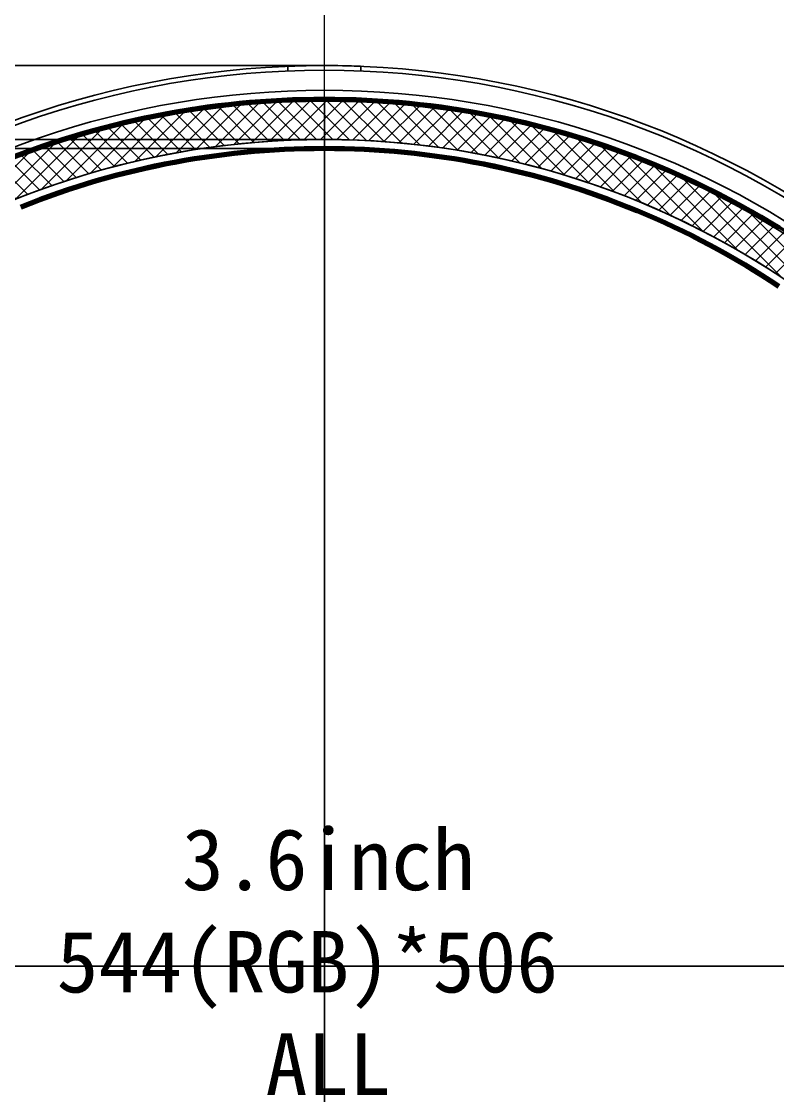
# Model space of a CAD drawing. Header units: millimetres. Extents: x 18626 to 19158, y -7082 to -6706.
# Drawn here: x 18737.5 to 18779, y -6849.3 to -6790.3 of the extents above; entities that cross this region are included whole.
import ezdxf
from ezdxf.lldxf.tags import DXFTag

# ---------------------------------------------------------------- set-up
doc = ezdxf.new("R2010")
doc.units = ezdxf.units.MM
doc.header["$LTSCALE"] = 10
doc.layers.get('Defpoints').update_dxf_attribs({"lineweight": 13})
for name, color, linetype, lineweight in [('DIM（标注）', 3, 'Continuous', 15), ('LAYOUT.drawing', 125, 'Continuous', 100), ('OUTLINE.drawing', 180, 'Continuous', 100)]:
    doc.layers.add(name, color=color, linetype=linetype, lineweight=lineweight)
doc.styles.get("Standard").update_dxf_attribs({"font": 'arial.ttf', "height": 5})
doc.styles.add('宋体', font='')
doc.styles.get('宋体').set_extended_font_data('SimSun')
tags = doc.linetypes.add('CENTER2', pattern=[1.125, 0.75, -0.125, 0.125, -0.125]).pattern_tags.tags
tags[10:11] = [DXFTag(74, 4), DXFTag(75, 0), DXFTag(340, '0'), DXFTag(46, 1.0), DXFTag(50, 0.0), DXFTag(44, 0.0), DXFTag(45, 0.0)]
tags[8:9] = [DXFTag(74, 4), DXFTag(75, 0), DXFTag(340, '0'), DXFTag(46, 1.0), DXFTag(50, 0.0), DXFTag(44, 0.0), DXFTag(45, 0.0)]
tags[6:7] = [DXFTag(74, 4), DXFTag(75, 0), DXFTag(340, '0'), DXFTag(46, 1.0), DXFTag(50, 0.0), DXFTag(44, 0.0), DXFTag(45, 0.0)]
tags[4:5] = [DXFTag(74, 4), DXFTag(75, 0), DXFTag(340, '0'), DXFTag(46, 1.0), DXFTag(50, 0.0), DXFTag(44, 0.0), DXFTag(45, 0.0)]
doc.dimstyles.new('STANDARD$0', dxfattribs={"dimtxt": 1, "dimasz": 5, "dimexe": 1, "dimexo": 0.1, "dimgap": 0.5, "dimtad": 0, "dimzin": 1, "dimdsep": 46, "dimtxsty": 'Standard', "dimcen": 0.09, "dimclrd": 256, "dimclre": 256, "dimclrt": 256, "dimadec": 0, "dimazin": 2, "dimtfac": 1, "dimtmove": 0, "dimatfit": 3, "dimfxl": 1, "dimtolj": 1, "dimarcsym": 0})

# ---------------------------------------------------------------- blocks, each defined once
blk = doc.blocks.new('*D28')
at = {"layer": 'Defpoints', "linetype": 'ByBlock', "transparency": 16777216}
for p in [(18709.257, -6842.184), (18799.017, -6842.184)]:
    blk.add_point(p, dxfattribs=at)
at = {"layer": 'DIM（标注）', "linetype": 'ByBlock', "lineweight": -2, "transparency": 16777216}
for p, q in [((18709.257, -6842.084), (18709.257, -6780.629)), ((18799.017, -6842.084), (18799.017, -6780.629)), ((18714.257, -6781.629), (18736.942, -6781.629)), ((18771.332, -6781.629), (18794.017, -6781.629))]:
    blk.add_line(p, q, dxfattribs=at)
at = {"layer": 'DIM（标注）', "linetype": 'ByBlock', "transparency": 16777216}
for points in [[(18709.257, -6781.629), (18714.257, -6782.463), (18714.257, -6780.796)], [(18799.017, -6781.629), (18794.017, -6782.463), (18794.017, -6780.796)]]:
    blk.add_solid(points, dxfattribs=at)
at = {"layer": 'DIM（标注）', "linetype": 'ByBlock', "transparency": 16777216, "insert": (18754.137, -6781.629), "char_height": 5, "attachment_point": 5}
blk.add_mtext('\\A1;89.76(A.A)', dxfattribs=at)
blk = doc.blocks.new('*D29')
at = {"layer": 'Defpoints', "linetype": 'ByBlock', "transparency": 16777216}
for p in [(18754.137, -6797.304), (18731.259, -6880.794)]:
    blk.add_point(p, dxfattribs=at)
at = {"layer": 'DIM（标注）', "linetype": 'ByBlock', "lineweight": -2, "transparency": 16777216}
for p, q in [((18754.037, -6797.304), (18688.301, -6797.304)), ((18689.301, -6821.854), (18689.301, -6802.304)), ((18689.301, -6875.794), (18689.301, -6856.245)), ((18731.159, -6880.794), (18688.301, -6880.794))]:
    blk.add_line(p, q, dxfattribs=at)
at = {"layer": 'DIM（标注）', "linetype": 'ByBlock', "transparency": 16777216}
for points in [[(18689.301, -6797.304), (18690.134, -6802.304), (18688.467, -6802.304)], [(18689.301, -6880.794), (18690.134, -6875.794), (18688.467, -6875.794)]]:
    blk.add_solid(points, dxfattribs=at)
at = {"layer": 'DIM（标注）', "linetype": 'ByBlock', "transparency": 16777216, "insert": (18689.301, -6839.049), "char_height": 5, "attachment_point": 5, "rotation": 90}
blk.add_mtext('\\A1;83.49(A.A)', dxfattribs=at)
blk = doc.blocks.new('*D31')
at = {"layer": 'Defpoints', "linetype": 'ByBlock', "transparency": 16777216}
for p in [(18704.697, -6842.184), (18803.577, -6842.184)]:
    blk.add_point(p, dxfattribs=at)
at = {"layer": 'DIM（标注）', "linetype": 'ByBlock', "lineweight": -2, "transparency": 16777216}
for p, q in [((18704.697, -6842.084), (18704.697, -6753.851)), ((18803.577, -6842.084), (18803.577, -6753.851)), ((18709.697, -6754.851), (18738.125, -6754.851)), ((18770.148, -6754.851), (18798.577, -6754.851))]:
    blk.add_line(p, q, dxfattribs=at)
at = {"layer": 'DIM（标注）', "linetype": 'ByBlock', "transparency": 16777216}
for points in [[(18704.697, -6754.851), (18709.697, -6755.684), (18709.697, -6754.018)], [(18803.577, -6754.851), (18798.577, -6755.684), (18798.577, -6754.018)]]:
    blk.add_solid(points, dxfattribs=at)
at = {"layer": 'DIM（标注）', "linetype": 'ByBlock', "transparency": 16777216, "insert": (18754.137, -6754.851), "char_height": 5, "attachment_point": 5}
blk.add_mtext('\\A1;98.88%%p0.2', dxfattribs=at)
blk = doc.blocks.new('*D32')
at = {"layer": 'Defpoints', "linetype": 'ByBlock', "transparency": 16777216}
for p in [(18754.137, -6792.744), (18732.971, -6886.864)]:
    blk.add_point(p, dxfattribs=at)
at = {"layer": 'DIM（标注）', "linetype": 'ByBlock', "lineweight": -2, "transparency": 16777216}
for p, q in [((18754.037, -6792.744), (18646.059, -6792.744)), ((18647.059, -6797.744), (18647.059, -6823.793)), ((18647.059, -6855.816), (18647.059, -6881.864)), ((18732.871, -6886.864), (18646.059, -6886.864))]:
    blk.add_line(p, q, dxfattribs=at)
at = {"layer": 'DIM（标注）', "linetype": 'ByBlock', "transparency": 16777216}
for points in [[(18647.059, -6792.744), (18646.226, -6797.744), (18647.892, -6797.744)], [(18647.059, -6886.864), (18646.226, -6881.864), (18647.892, -6881.864)]]:
    blk.add_solid(points, dxfattribs=at)
at = {"layer": 'DIM（标注）', "linetype": 'ByBlock', "transparency": 16777216, "insert": (18647.059, -6839.804), "char_height": 5, "attachment_point": 5, "rotation": 90}
blk.add_mtext('\\A1;94.12%%p0.2', dxfattribs=at)
blk = doc.blocks.new('cogag')
at = {"layer": 'DIM（标注）', "color": 1}
for p, q in [((16521.008, -6960.383), (16521.008, -7051.843)), ((16473.428, -7007.963), (16568.588, -7007.963))]:
    blk.add_line(p, q, dxfattribs=at)
at = {"layer": 'LAYOUT.drawing', "color": 125, "linetype": 'Continuous', "lineweight": 100}
for p, q in [((16517.508, -6960.512), (16516.926, -6960.559)), ((16517.508, -6960.512), (16516.926, -6960.559)), ((16518.09, -6960.473), (16517.508, -6960.512)), ((16518.09, -6960.473), (16517.508, -6960.512)), ((16518.673, -6960.441), (16518.09, -6960.473)), ((16518.673, -6960.441), (16518.09, -6960.473)), ((16519.257, -6960.416), (16518.673, -6960.441)), ((16519.257, -6960.416), (16518.673, -6960.441)), ((16519.84, -6960.398), (16519.257, -6960.416)), ((16519.84, -6960.398), (16519.257, -6960.416)), ((16520.424, -6960.387), (16519.84, -6960.398)), ((16520.424, -6960.387), (16519.84, -6960.398)), ((16521.008, -6960.383), (16520.424, -6960.387)), ((16521.008, -6960.383), (16520.424, -6960.387)), ((16521.592, -6960.387), (16521.008, -6960.383)), ((16521.592, -6960.387), (16521.008, -6960.383)), ((16522.176, -6960.398), (16521.592, -6960.387)), ((16522.176, -6960.398), (16521.592, -6960.387)), ((16522.759, -6960.416), (16522.176, -6960.398)), ((16522.759, -6960.416), (16522.176, -6960.398)), ((16523.343, -6960.441), (16522.759, -6960.416)), ((16523.343, -6960.441), (16522.759, -6960.416)), ((16523.926, -6960.473), (16523.343, -6960.441)), ((16523.926, -6960.473), (16523.343, -6960.441)), ((16524.508, -6960.512), (16523.926, -6960.473)), ((16524.508, -6960.512), (16523.926, -6960.473)), ((16525.09, -6960.559), (16524.508, -6960.512)), ((16525.09, -6960.559), (16524.508, -6960.512)), ((16512.874, -6961.084), (16512.299, -6961.187)), ((16512.874, -6961.084), (16512.299, -6961.187)), ((16513.45, -6960.988), (16512.874, -6961.084)), ((16513.45, -6960.988), (16512.874, -6961.084)), ((16514.027, -6960.898), (16513.45, -6960.988)), ((16514.027, -6960.898), (16513.45, -6960.988)), ((16514.605, -6960.816), (16514.027, -6960.898)), ((16514.605, -6960.816), (16514.027, -6960.898)), ((16515.184, -6960.741), (16514.605, -6960.816)), ((16515.184, -6960.741), (16514.605, -6960.816)), ((16515.764, -6960.673), (16515.184, -6960.741)), ((16515.764, -6960.673), (16515.184, -6960.741)), ((16516.344, -6960.613), (16515.764, -6960.673)), ((16516.344, -6960.613), (16515.764, -6960.673)), ((16516.926, -6960.559), (16516.344, -6960.613)), ((16516.926, -6960.559), (16516.344, -6960.613)), ((16525.672, -6960.613), (16525.09, -6960.559)), ((16525.672, -6960.613), (16525.09, -6960.559)), ((16526.252, -6960.673), (16525.672, -6960.613)), ((16526.252, -6960.673), (16525.672, -6960.613)), ((16526.832, -6960.741), (16526.252, -6960.673)), ((16526.832, -6960.741), (16526.252, -6960.673)), ((16527.411, -6960.816), (16526.832, -6960.741)), ((16527.411, -6960.816), (16526.832, -6960.741)), ((16527.989, -6960.898), (16527.411, -6960.816)), ((16527.989, -6960.898), (16527.411, -6960.816)), ((16528.566, -6960.988), (16527.989, -6960.898)), ((16528.566, -6960.988), (16527.989, -6960.898)), ((16529.142, -6961.084), (16528.566, -6960.988)), ((16529.142, -6961.084), (16528.566, -6960.988)), ((16529.717, -6961.187), (16529.142, -6961.084)), ((16529.717, -6961.187), (16529.142, -6961.084)), ((16510.014, -6961.671), (16509.447, -6961.809)), ((16510.014, -6961.671), (16509.447, -6961.809)), ((16510.583, -6961.54), (16510.014, -6961.671)), ((16510.583, -6961.54), (16510.014, -6961.671)), ((16511.154, -6961.415), (16510.583, -6961.54)), ((16511.154, -6961.415), (16510.583, -6961.54)), ((16511.726, -6961.298), (16511.154, -6961.415)), ((16511.726, -6961.298), (16511.154, -6961.415)), ((16512.299, -6961.187), (16511.726, -6961.298)), ((16512.299, -6961.187), (16511.726, -6961.298)), ((16530.29, -6961.298), (16529.717, -6961.187)), ((16530.29, -6961.298), (16529.717, -6961.187)), ((16530.862, -6961.415), (16530.29, -6961.298)), ((16530.862, -6961.415), (16530.29, -6961.298)), ((16531.433, -6961.54), (16530.862, -6961.415)), ((16531.433, -6961.54), (16530.862, -6961.415)), ((16532.002, -6961.671), (16531.433, -6961.54)), ((16532.002, -6961.671), (16531.433, -6961.54)), ((16532.569, -6961.809), (16532.002, -6961.671)), ((16532.569, -6961.809), (16532.002, -6961.671)), ((16507.756, -6962.266), (16507.196, -6962.432)), ((16507.756, -6962.266), (16507.196, -6962.432)), ((16508.318, -6962.107), (16507.756, -6962.266)), ((16508.318, -6962.107), (16507.756, -6962.266)), ((16508.882, -6961.955), (16508.318, -6962.107)), ((16508.882, -6961.955), (16508.318, -6962.107)), ((16509.447, -6961.809), (16508.882, -6961.955)), ((16509.447, -6961.809), (16508.882, -6961.955)), ((16533.135, -6961.955), (16532.569, -6961.809)), ((16533.135, -6961.955), (16532.569, -6961.809)), ((16533.698, -6962.107), (16533.135, -6961.955)), ((16533.698, -6962.107), (16533.135, -6961.955)), ((16534.26, -6962.266), (16533.698, -6962.107)), ((16534.26, -6962.266), (16533.698, -6962.107)), ((16534.82, -6962.432), (16534.26, -6962.266)), ((16534.82, -6962.432), (16534.26, -6962.266)), ((16506.083, -6962.785), (16505.53, -6962.971)), ((16506.083, -6962.785), (16505.53, -6962.971)), ((16506.639, -6962.605), (16506.083, -6962.785)), ((16506.639, -6962.605), (16506.083, -6962.785)), ((16507.196, -6962.432), (16506.639, -6962.605)), ((16507.196, -6962.432), (16506.639, -6962.605)), ((16535.377, -6962.605), (16534.82, -6962.432)), ((16535.377, -6962.605), (16534.82, -6962.432)), ((16535.933, -6962.785), (16535.377, -6962.605)), ((16535.933, -6962.785), (16535.377, -6962.605)), ((16536.486, -6962.971), (16535.933, -6962.785)), ((16536.486, -6962.971), (16535.933, -6962.785)), ((16504.43, -6963.365), (16503.884, -6963.572)), ((16504.43, -6963.365), (16503.884, -6963.572)), ((16504.979, -6963.165), (16504.43, -6963.365)), ((16504.979, -6963.165), (16504.43, -6963.365)), ((16505.53, -6962.971), (16504.979, -6963.165)), ((16505.53, -6962.971), (16504.979, -6963.165)), ((16537.037, -6963.165), (16536.486, -6962.971)), ((16537.037, -6963.165), (16536.486, -6962.971)), ((16537.586, -6963.365), (16537.037, -6963.165)), ((16537.586, -6963.365), (16537.037, -6963.165)), ((16538.132, -6963.572), (16537.586, -6963.365)), ((16538.132, -6963.572), (16537.586, -6963.365)), ((16538.675, -6963.785), (16538.132, -6963.572)), ((16538.675, -6963.785), (16538.132, -6963.572)), ((16539.216, -6964.005), (16538.675, -6963.785)), ((16539.216, -6964.005), (16538.675, -6963.785)), ((16539.754, -6964.232), (16539.216, -6964.005)), ((16539.754, -6964.232), (16539.216, -6964.005)), ((16540.289, -6964.465), (16539.754, -6964.232)), ((16540.289, -6964.465), (16539.754, -6964.232)), ((16540.822, -6964.705), (16540.289, -6964.465)), ((16540.822, -6964.705), (16540.289, -6964.465)), ((16541.351, -6964.952), (16540.822, -6964.705)), ((16541.351, -6964.952), (16540.822, -6964.705)), ((16541.877, -6965.204), (16541.351, -6964.952)), ((16541.877, -6965.204), (16541.351, -6964.952)), ((16542.401, -6965.464), (16541.877, -6965.204)), ((16542.401, -6965.464), (16541.877, -6965.204)), ((16542.92, -6965.73), (16542.401, -6965.464)), ((16542.92, -6965.73), (16542.401, -6965.464)), ((16543.437, -6966.002), (16542.92, -6965.73)), ((16543.437, -6966.002), (16542.92, -6965.73)), ((16543.95, -6966.28), (16543.437, -6966.002)), ((16543.95, -6966.28), (16543.437, -6966.002)), ((16544.46, -6966.565), (16543.95, -6966.28)), ((16544.46, -6966.565), (16543.95, -6966.28)), ((16544.966, -6966.856), (16544.46, -6966.565)), ((16544.966, -6966.856), (16544.46, -6966.565)), ((16545.469, -6967.153), (16544.966, -6966.856)), ((16545.469, -6967.153), (16544.966, -6966.856)), ((16545.968, -6967.456), (16545.469, -6967.153)), ((16545.968, -6967.456), (16545.469, -6967.153))]:
    blk.add_line(p, q, dxfattribs=at)
at = {"layer": 'OUTLINE.drawing', "color": 180, "linetype": 'Continuous', "lineweight": 100}
for p, q in [((16515.514, -6963.421), (16514.968, -6963.492)), ((16516.061, -6963.357), (16515.514, -6963.421)), ((16516.609, -6963.3), (16516.061, -6963.357)), ((16517.157, -6963.249), (16516.609, -6963.3)), ((16517.706, -6963.205), (16517.157, -6963.249)), ((16518.256, -6963.168), (16517.706, -6963.205)), ((16518.806, -6963.137), (16518.256, -6963.168)), ((16519.356, -6963.114), (16518.806, -6963.137)), ((16519.907, -6963.097), (16519.356, -6963.114)), ((16520.457, -6963.087), (16519.907, -6963.097)), ((16521.008, -6963.083), (16520.457, -6963.087)), ((16521.559, -6963.087), (16521.008, -6963.083)), ((16522.109, -6963.097), (16521.559, -6963.087)), ((16522.66, -6963.114), (16522.109, -6963.097)), ((16523.21, -6963.137), (16522.66, -6963.114)), ((16523.76, -6963.168), (16523.21, -6963.137)), ((16524.31, -6963.205), (16523.76, -6963.168)), ((16524.859, -6963.249), (16524.31, -6963.205)), ((16525.407, -6963.3), (16524.859, -6963.249)), ((16525.955, -6963.357), (16525.407, -6963.3)), ((16526.502, -6963.421), (16525.955, -6963.357)), ((16527.048, -6963.492), (16526.502, -6963.421)), ((16511.713, -6964.057), (16511.175, -6964.174)), ((16512.252, -6963.946), (16511.713, -6964.057)), ((16512.793, -6963.842), (16512.252, -6963.946)), ((16513.335, -6963.744), (16512.793, -6963.842)), ((16513.878, -6963.653), (16513.335, -6963.744)), ((16514.423, -6963.569), (16513.878, -6963.653)), ((16514.968, -6963.492), (16514.423, -6963.569)), ((16527.593, -6963.569), (16527.048, -6963.492)), ((16528.138, -6963.653), (16527.593, -6963.569)), ((16528.681, -6963.744), (16528.138, -6963.653)), ((16529.223, -6963.842), (16528.681, -6963.744)), ((16529.764, -6963.946), (16529.223, -6963.842)), ((16530.303, -6964.057), (16529.764, -6963.946)), ((16530.841, -6964.174), (16530.303, -6964.057)), ((16509.57, -6964.566), (16509.038, -6964.709)), ((16510.103, -6964.428), (16509.57, -6964.566)), ((16510.638, -6964.298), (16510.103, -6964.428)), ((16511.175, -6964.174), (16510.638, -6964.298)), ((16531.378, -6964.298), (16530.841, -6964.174)), ((16531.913, -6964.428), (16531.378, -6964.298)), ((16532.446, -6964.566), (16531.913, -6964.428)), ((16532.978, -6964.709), (16532.446, -6964.566)), ((16507.454, -6965.179), (16506.93, -6965.349)), ((16507.98, -6965.016), (16507.454, -6965.179)), ((16508.508, -6964.859), (16507.98, -6965.016)), ((16509.038, -6964.709), (16508.508, -6964.859)), ((16533.508, -6964.859), (16532.978, -6964.709)), ((16534.036, -6965.016), (16533.508, -6964.859)), ((16534.562, -6965.179), (16534.036, -6965.016)), ((16535.086, -6965.349), (16534.562, -6965.179)), ((16505.888, -6965.707), (16505.371, -6965.896)), ((16506.408, -6965.525), (16505.888, -6965.707)), ((16506.93, -6965.349), (16506.408, -6965.525)), ((16535.608, -6965.525), (16535.086, -6965.349)), ((16536.128, -6965.707), (16535.608, -6965.525)), ((16536.645, -6965.896), (16536.128, -6965.707)), ((16504.856, -6966.091), (16504.343, -6966.292)), ((16505.371, -6965.896), (16504.856, -6966.091)), ((16537.16, -6966.091), (16536.645, -6965.896)), ((16537.673, -6966.292), (16537.16, -6966.091)), ((16538.183, -6966.5), (16537.673, -6966.292)), ((16538.69, -6966.714), (16538.183, -6966.5)), ((16539.195, -6966.934), (16538.69, -6966.714)), ((16539.697, -6967.16), (16539.195, -6966.934)), ((16540.197, -6967.392), (16539.697, -6967.16)), ((16540.693, -6967.631), (16540.197, -6967.392)), ((16541.187, -6967.876), (16540.693, -6967.631)), ((16541.677, -6968.126), (16541.187, -6967.876)), ((16542.164, -6968.383), (16541.677, -6968.126)), ((16542.648, -6968.645), (16542.164, -6968.383)), ((16543.129, -6968.914), (16542.648, -6968.645)), ((16543.607, -6969.188), (16543.129, -6968.914)), ((16544.081, -6969.469), (16543.607, -6969.188)), ((16544.552, -6969.755), (16544.081, -6969.469)), ((16545.019, -6970.046), (16544.552, -6969.755)), ((16545.482, -6970.344), (16545.019, -6970.046)), ((16545.942, -6970.647), (16545.482, -6970.344))]:
    blk.add_line(p, q, dxfattribs=at)
blk = doc.blocks.new('*D39')
at = {"layer": 'Defpoints', "linetype": 'ByBlock', "transparency": 16777216}
for p in [(18708.757, -6842.184), (18799.517, -6842.184)]:
    blk.add_point(p, dxfattribs=at)
at = {"layer": 'DIM（标注）', "linetype": 'ByBlock', "lineweight": -2, "transparency": 16777216}
for p, q in [((18708.757, -6842.084), (18708.757, -6769.194)), ((18799.517, -6842.084), (18799.517, -6769.194)), ((18713.757, -6770.194), (18730.17, -6770.194)), ((18778.104, -6770.194), (18794.517, -6770.194))]:
    blk.add_line(p, q, dxfattribs=at)
at = {"layer": 'DIM（标注）', "linetype": 'ByBlock', "transparency": 16777216}
for points in [[(18708.757, -6770.194), (18713.757, -6771.027), (18713.757, -6769.361)], [(18799.517, -6770.194), (18794.517, -6771.027), (18794.517, -6769.361)]]:
    blk.add_solid(points, dxfattribs=at)
at = {"layer": 'DIM（标注）', "linetype": 'ByBlock', "transparency": 16777216, "insert": (18754.137, -6770.194), "char_height": 5, "attachment_point": 5}
blk.add_mtext('\\A1;90.76%%p0.2(V.A)', dxfattribs=at)
blk = doc.blocks.new('*D40')
at = {"layer": 'Defpoints', "linetype": 'ByBlock', "transparency": 16777216}
for p in [(18754.137, -6796.804), (18731.12, -6881.294)]:
    blk.add_point(p, dxfattribs=at)
at = {"layer": 'DIM（标注）', "linetype": 'ByBlock', "lineweight": -2, "transparency": 16777216}
for p, q in [((18754.037, -6796.804), (18673.244, -6796.804)), ((18674.244, -6815.083), (18674.244, -6801.804)), ((18674.244, -6876.294), (18674.244, -6863.016)), ((18731.02, -6881.294), (18673.244, -6881.294))]:
    blk.add_line(p, q, dxfattribs=at)
at = {"layer": 'DIM（标注）', "linetype": 'ByBlock', "transparency": 16777216}
for points in [[(18674.244, -6796.804), (18675.077, -6801.804), (18673.411, -6801.804)], [(18674.244, -6881.294), (18675.077, -6876.294), (18673.411, -6876.294)]]:
    blk.add_solid(points, dxfattribs=at)
at = {"layer": 'DIM（标注）', "linetype": 'ByBlock', "transparency": 16777216, "insert": (18674.244, -6839.049), "char_height": 5, "attachment_point": 5, "rotation": 90}
blk.add_mtext('\\A1;84.49%%p0.2(V.A)', dxfattribs=at)
blk = doc.blocks.new('*D41')
at = {"layer": 'Defpoints', "linetype": 'ByBlock', "transparency": 16777216}
for p in [(18754.137, -6792.748), (18754.137, -6796.804)]:
    blk.add_point(p, dxfattribs=at)
at = {"layer": 'DIM（标注）', "linetype": 'ByBlock', "lineweight": -2, "transparency": 16777216}
for p, q in [((18674.244, -6782.748), (18674.244, -6787.748)), ((18754.037, -6792.748), (18673.244, -6792.748)), ((18674.244, -6796.804), (18674.244, -6792.748)), ((18754.037, -6796.804), (18673.244, -6796.804)), ((18754.137, -6796.804), (18754.137, -6796.804)), ((18674.244, -6801.804), (18674.244, -6806.804))]:
    blk.add_line(p, q, dxfattribs=at)
at = {"layer": 'DIM（标注）', "linetype": 'ByBlock', "transparency": 16777216}
for points in [[(18674.244, -6792.748), (18675.077, -6787.748), (18673.411, -6787.748)], [(18674.244, -6796.804), (18675.077, -6801.804), (18673.411, -6801.804)]]:
    blk.add_solid(points, dxfattribs=at)
at = {"layer": 'DIM（标注）', "linetype": 'ByBlock', "transparency": 16777216, "insert": (18674.244, -6775.451), "char_height": 5, "attachment_point": 5, "rotation": 90}
blk.add_mtext('\\A1;4.06', dxfattribs=at)
blk = doc.blocks.new('*D42')
at = {"layer": 'Defpoints', "linetype": 'ByBlock', "transparency": 16777216}
for p in [(18754.137, -6792.748), (18754.137, -6797.304)]:
    blk.add_point(p, dxfattribs=at)
at = {"layer": 'DIM（标注）', "linetype": 'ByBlock', "lineweight": -2, "transparency": 16777216}
for p, q in [((18689.301, -6782.748), (18689.301, -6787.748)), ((18754.037, -6792.748), (18688.301, -6792.748)), ((18689.301, -6797.304), (18689.301, -6792.748)), ((18754.037, -6797.304), (18688.301, -6797.304)), ((18754.137, -6797.304), (18754.137, -6797.304)), ((18689.301, -6802.304), (18689.301, -6807.304))]:
    blk.add_line(p, q, dxfattribs=at)
at = {"layer": 'DIM（标注）', "linetype": 'ByBlock', "transparency": 16777216}
for points in [[(18689.301, -6792.748), (18690.134, -6787.748), (18688.467, -6787.748)], [(18689.301, -6797.304), (18690.134, -6802.304), (18688.467, -6802.304)]]:
    blk.add_solid(points, dxfattribs=at)
at = {"layer": 'DIM（标注）', "linetype": 'ByBlock', "transparency": 16777216, "insert": (18689.301, -6775.451), "char_height": 5, "attachment_point": 5, "rotation": 90}
blk.add_mtext('\\A1;4.56', dxfattribs=at)
blk = doc.blocks.new('SAGAGH')
at = {"layer": 'LAYOUT.drawing', "color": 125, "linetype": 'Continuous', "lineweight": 100}
for p, q in [((16195.818, -6856.169), (16195.238, -6856.237)), ((16195.818, -6856.169), (16195.238, -6856.237)), ((16196.399, -6856.108), (16195.818, -6856.169)), ((16196.399, -6856.108), (16195.818, -6856.169)), ((16196.98, -6856.055), (16196.399, -6856.108)), ((16196.98, -6856.055), (16196.399, -6856.108)), ((16197.562, -6856.008), (16196.98, -6856.055)), ((16197.562, -6856.008), (16196.98, -6856.055)), ((16198.145, -6855.969), (16197.562, -6856.008)), ((16198.145, -6855.969), (16197.562, -6856.008)), ((16198.728, -6855.937), (16198.145, -6855.969)), ((16198.728, -6855.937), (16198.145, -6855.969)), ((16199.311, -6855.911), (16198.728, -6855.937)), ((16199.311, -6855.911), (16198.728, -6855.937)), ((16199.895, -6855.894), (16199.311, -6855.911)), ((16199.895, -6855.894), (16199.311, -6855.911)), ((16200.479, -6855.883), (16199.895, -6855.894)), ((16200.479, -6855.883), (16199.895, -6855.894)), ((16201.063, -6855.879), (16200.479, -6855.883)), ((16201.063, -6855.879), (16200.479, -6855.883)), ((16201.647, -6855.883), (16201.063, -6855.879)), ((16201.647, -6855.883), (16201.063, -6855.879)), ((16202.23, -6855.894), (16201.647, -6855.883)), ((16202.23, -6855.894), (16201.647, -6855.883)), ((16202.814, -6855.911), (16202.23, -6855.894)), ((16202.814, -6855.911), (16202.23, -6855.894)), ((16203.397, -6855.937), (16202.814, -6855.911)), ((16203.397, -6855.937), (16202.814, -6855.911)), ((16203.98, -6855.969), (16203.397, -6855.937)), ((16203.98, -6855.969), (16203.397, -6855.937)), ((16204.563, -6856.008), (16203.98, -6855.969)), ((16204.563, -6856.008), (16203.98, -6855.969)), ((16205.145, -6856.055), (16204.563, -6856.008)), ((16205.145, -6856.055), (16204.563, -6856.008)), ((16205.726, -6856.108), (16205.145, -6856.055)), ((16205.726, -6856.108), (16205.145, -6856.055)), ((16206.307, -6856.169), (16205.726, -6856.108)), ((16206.307, -6856.169), (16205.726, -6856.108)), ((16206.887, -6856.237), (16206.307, -6856.169)), ((16206.887, -6856.237), (16206.307, -6856.169)), ((16192.354, -6856.683), (16191.78, -6856.793)), ((16192.354, -6856.683), (16191.78, -6856.793)), ((16192.928, -6856.58), (16192.354, -6856.683)), ((16192.928, -6856.58), (16192.354, -6856.683)), ((16193.504, -6856.483), (16192.928, -6856.58)), ((16193.504, -6856.483), (16192.928, -6856.58)), ((16194.081, -6856.394), (16193.504, -6856.483)), ((16194.081, -6856.394), (16193.504, -6856.483)), ((16194.659, -6856.312), (16194.081, -6856.394)), ((16194.659, -6856.312), (16194.081, -6856.394)), ((16195.238, -6856.237), (16194.659, -6856.312)), ((16195.238, -6856.237), (16194.659, -6856.312)), ((16207.466, -6856.312), (16206.887, -6856.237)), ((16207.466, -6856.312), (16206.887, -6856.237)), ((16208.044, -6856.394), (16207.466, -6856.312)), ((16208.044, -6856.394), (16207.466, -6856.312)), ((16208.621, -6856.483), (16208.044, -6856.394)), ((16208.621, -6856.483), (16208.044, -6856.394)), ((16209.197, -6856.58), (16208.621, -6856.483)), ((16209.197, -6856.58), (16208.621, -6856.483)), ((16209.772, -6856.683), (16209.197, -6856.58)), ((16209.772, -6856.683), (16209.197, -6856.58)), ((16210.345, -6856.793), (16209.772, -6856.683)), ((16210.345, -6856.793), (16209.772, -6856.683)), ((16189.502, -6857.305), (16188.936, -6857.45)), ((16189.502, -6857.305), (16188.936, -6857.45)), ((16190.069, -6857.167), (16189.502, -6857.305)), ((16190.069, -6857.167), (16189.502, -6857.305)), ((16190.638, -6857.035), (16190.069, -6857.167)), ((16190.638, -6857.035), (16190.069, -6857.167)), ((16191.208, -6856.911), (16190.638, -6857.035)), ((16191.208, -6856.911), (16190.638, -6857.035)), ((16191.78, -6856.793), (16191.208, -6856.911)), ((16191.78, -6856.793), (16191.208, -6856.911)), ((16210.917, -6856.911), (16210.345, -6856.793)), ((16210.917, -6856.911), (16210.345, -6856.793)), ((16211.487, -6857.035), (16210.917, -6856.911)), ((16211.487, -6857.035), (16210.917, -6856.911)), ((16212.056, -6857.167), (16211.487, -6857.035)), ((16212.056, -6857.167), (16211.487, -6857.035)), ((16212.624, -6857.305), (16212.056, -6857.167)), ((16212.624, -6857.305), (16212.056, -6857.167)), ((16213.189, -6857.45), (16212.624, -6857.305)), ((16213.189, -6857.45), (16212.624, -6857.305)), ((16187.251, -6857.928), (16186.693, -6858.101)), ((16187.251, -6857.928), (16186.693, -6858.101)), ((16187.811, -6857.762), (16187.251, -6857.928)), ((16187.811, -6857.762), (16187.251, -6857.928)), ((16188.372, -6857.603), (16187.811, -6857.762)), ((16188.372, -6857.603), (16187.811, -6857.762)), ((16188.936, -6857.45), (16188.372, -6857.603)), ((16188.936, -6857.45), (16188.372, -6857.603)), ((16213.753, -6857.603), (16213.189, -6857.45)), ((16213.753, -6857.603), (16213.189, -6857.45)), ((16214.315, -6857.762), (16213.753, -6857.603)), ((16214.315, -6857.762), (16213.753, -6857.603)), ((16214.874, -6857.928), (16214.315, -6857.762)), ((16214.874, -6857.928), (16214.315, -6857.762)), ((16215.432, -6858.101), (16214.874, -6857.928)), ((16215.432, -6858.101), (16214.874, -6857.928)), ((16185.584, -6858.467), (16185.033, -6858.661)), ((16185.584, -6858.467), (16185.033, -6858.661)), ((16186.138, -6858.281), (16185.584, -6858.467)), ((16186.138, -6858.281), (16185.584, -6858.467)), ((16186.693, -6858.101), (16186.138, -6858.281)), ((16186.693, -6858.101), (16186.138, -6858.281)), ((16215.988, -6858.281), (16215.432, -6858.101)), ((16215.988, -6858.281), (16215.432, -6858.101)), ((16216.541, -6858.467), (16215.988, -6858.281)), ((16216.541, -6858.467), (16215.988, -6858.281)), ((16217.092, -6858.661), (16216.541, -6858.467)), ((16217.092, -6858.661), (16216.541, -6858.467)), ((16184.485, -6858.861), (16183.939, -6859.067)), ((16184.485, -6858.861), (16183.939, -6859.067)), ((16185.033, -6858.661), (16184.485, -6858.861)), ((16185.033, -6858.661), (16184.485, -6858.861)), ((16217.64, -6858.861), (16217.092, -6858.661)), ((16217.64, -6858.861), (16217.092, -6858.661)), ((16218.186, -6859.067), (16217.64, -6858.861)), ((16218.186, -6859.067), (16217.64, -6858.861)), ((16218.73, -6859.281), (16218.186, -6859.067)), ((16218.73, -6859.281), (16218.186, -6859.067)), ((16219.271, -6859.501), (16218.73, -6859.281)), ((16219.271, -6859.501), (16218.73, -6859.281)), ((16219.809, -6859.728), (16219.271, -6859.501)), ((16219.809, -6859.728), (16219.271, -6859.501)), ((16220.344, -6859.961), (16219.809, -6859.728)), ((16220.344, -6859.961), (16219.809, -6859.728)), ((16220.876, -6860.201), (16220.344, -6859.961)), ((16220.876, -6860.201), (16220.344, -6859.961)), ((16221.406, -6860.447), (16220.876, -6860.201)), ((16221.406, -6860.447), (16220.876, -6860.201)), ((16221.932, -6860.7), (16221.406, -6860.447)), ((16221.932, -6860.7), (16221.406, -6860.447)), ((16222.455, -6860.96), (16221.932, -6860.7)), ((16222.455, -6860.96), (16221.932, -6860.7)), ((16222.975, -6861.225), (16222.455, -6860.96)), ((16222.975, -6861.225), (16222.455, -6860.96)), ((16223.492, -6861.497), (16222.975, -6861.225)), ((16223.492, -6861.497), (16222.975, -6861.225)), ((16224.005, -6861.776), (16223.492, -6861.497)), ((16224.005, -6861.776), (16223.492, -6861.497)), ((16224.515, -6862.06), (16224.005, -6861.776)), ((16224.515, -6862.06), (16224.005, -6861.776)), ((16225.021, -6862.351), (16224.515, -6862.06)), ((16225.021, -6862.351), (16224.515, -6862.06)), ((16225.524, -6862.649), (16225.021, -6862.351)), ((16225.524, -6862.649), (16225.021, -6862.351)), ((16226.023, -6862.952), (16225.524, -6862.649)), ((16226.023, -6862.952), (16225.524, -6862.649))]:
    blk.add_line(p, q, dxfattribs=at)
at = {"layer": 'OUTLINE.drawing', "color": 180, "linetype": 'Continuous', "lineweight": 100}
for p, q in [((16194.477, -6859.065), (16193.933, -6859.149)), ((16195.023, -6858.988), (16194.477, -6859.065)), ((16195.569, -6858.917), (16195.023, -6858.988)), ((16196.116, -6858.853), (16195.569, -6858.917)), ((16196.664, -6858.795), (16196.116, -6858.853)), ((16197.212, -6858.745), (16196.664, -6858.795)), ((16197.761, -6858.701), (16197.212, -6858.745)), ((16198.311, -6858.664), (16197.761, -6858.701)), ((16198.86, -6858.633), (16198.311, -6858.664)), ((16199.411, -6858.61), (16198.86, -6858.633)), ((16199.961, -6858.593), (16199.411, -6858.61)), ((16200.512, -6858.583), (16199.961, -6858.593)), ((16201.063, -6858.579), (16200.512, -6858.583)), ((16201.613, -6858.583), (16201.063, -6858.579)), ((16202.164, -6858.593), (16201.613, -6858.583)), ((16202.715, -6858.61), (16202.164, -6858.593)), ((16203.265, -6858.633), (16202.715, -6858.61)), ((16203.815, -6858.664), (16203.265, -6858.633)), ((16204.364, -6858.701), (16203.815, -6858.664)), ((16204.913, -6858.745), (16204.364, -6858.701)), ((16205.462, -6858.795), (16204.913, -6858.745)), ((16206.009, -6858.853), (16205.462, -6858.795)), ((16206.556, -6858.917), (16206.009, -6858.853)), ((16207.103, -6858.988), (16206.556, -6858.917)), ((16207.648, -6859.065), (16207.103, -6858.988)), ((16208.192, -6859.149), (16207.648, -6859.065)), ((16191.229, -6859.67), (16190.693, -6859.794)), ((16191.767, -6859.552), (16191.229, -6859.67)), ((16192.307, -6859.442), (16191.767, -6859.552)), ((16192.848, -6859.337), (16192.307, -6859.442)), ((16193.39, -6859.24), (16192.848, -6859.337)), ((16193.933, -6859.149), (16193.39, -6859.24)), ((16208.735, -6859.24), (16208.192, -6859.149)), ((16209.277, -6859.337), (16208.735, -6859.24)), ((16209.818, -6859.442), (16209.277, -6859.337)), ((16210.358, -6859.552), (16209.818, -6859.442)), ((16210.896, -6859.67), (16210.358, -6859.552)), ((16211.433, -6859.794), (16210.896, -6859.67)), ((16189.093, -6860.205), (16188.563, -6860.355)), ((16189.624, -6860.061), (16189.093, -6860.205)), ((16190.158, -6859.924), (16189.624, -6860.061)), ((16190.693, -6859.794), (16190.158, -6859.924)), ((16211.968, -6859.924), (16211.433, -6859.794)), ((16212.501, -6860.061), (16211.968, -6859.924)), ((16213.033, -6860.205), (16212.501, -6860.061)), ((16213.563, -6860.355), (16213.033, -6860.205)), ((16186.985, -6860.844), (16186.463, -6861.02)), ((16187.509, -6860.675), (16186.985, -6860.844)), ((16188.035, -6860.512), (16187.509, -6860.675)), ((16188.563, -6860.355), (16188.035, -6860.512)), ((16214.091, -6860.512), (16213.563, -6860.355)), ((16214.617, -6860.675), (16214.091, -6860.512)), ((16215.141, -6860.844), (16214.617, -6860.675)), ((16215.663, -6861.02), (16215.141, -6860.844)), ((16185.426, -6861.391), (16184.911, -6861.587)), ((16185.943, -6861.203), (16185.426, -6861.391)), ((16186.463, -6861.02), (16185.943, -6861.203)), ((16216.182, -6861.203), (16215.663, -6861.02)), ((16216.7, -6861.391), (16216.182, -6861.203)), ((16217.215, -6861.587), (16216.7, -6861.391)), ((16184.911, -6861.587), (16184.398, -6861.788)), ((16217.727, -6861.788), (16217.215, -6861.587)), ((16218.237, -6861.996), (16217.727, -6861.788)), ((16218.745, -6862.209), (16218.237, -6861.996)), ((16219.25, -6862.43), (16218.745, -6862.209)), ((16219.752, -6862.656), (16219.25, -6862.43)), ((16220.251, -6862.888), (16219.752, -6862.656)), ((16220.748, -6863.127), (16220.251, -6862.888)), ((16221.241, -6863.371), (16220.748, -6863.127)), ((16221.732, -6863.622), (16221.241, -6863.371)), ((16222.219, -6863.879), (16221.732, -6863.622)), ((16222.703, -6864.141), (16222.219, -6863.879)), ((16223.184, -6864.41), (16222.703, -6864.141)), ((16223.661, -6864.684), (16223.184, -6864.41)), ((16224.136, -6864.964), (16223.661, -6864.684)), ((16224.606, -6865.25), (16224.136, -6864.964)), ((16225.073, -6865.542), (16224.606, -6865.25)), ((16225.537, -6865.84), (16225.073, -6865.542)), ((16225.997, -6866.143), (16225.537, -6865.84))]:
    blk.add_line(p, q, dxfattribs=at)
blk = doc.blocks.new('SFTHHN')
h = blk.add_hatch()
h.set_pattern_fill('ANSI37', color=5, scale=0.2, style=0)
h.set_pattern_definition([(45, (-9078.69425, 872.2232), (-0.449012806, 0.449012806), []), (135, (-9078.69425, 872.2232), (-0.449012806, -0.449012806), [])])
h.paths.add_polyline_path([(17661.835, -6913.714, 4.042934), (17617.474, -6913.714)])
h.paths.add_polyline_path([(17616.638, -6910.73, -3.670869), (17662.671, -6910.73)], flags=16)
at = {"color": 5}
for points in [[(17620.409, -6915.134), (17620.409, -6916.214), (17658.9, -6916.214), (17658.9, -6915.134, 4.733206), (17620.409, -6915.134)], [(17616.638, -6910.73, -3.670869), (17662.671, -6910.73), (17616.638, -6910.73)]]:
    blk.add_lwpolyline(points, format="xyb", dxfattribs=at)

msp = doc.modelspace()

# ---------------------------------------------------------------- linework, layer by layer
at = {"color": 0}
for p, q in [((18752.137, -6793.046), (18752.137, -6792.785)), ((18756.137, -6793.046), (18756.137, -6792.785))]:
    msp.add_line(p, q, dxfattribs=at)
for centre, radius, start, end in [((18754.137, -6842.184), 49.44, 295.34834, 244.65166), ((18754.137, -6842.184), 49.18, 294.7012, 245.2988), ((18754.137, -6841.084), 48.34, 87.64051, 92.35949), ((18754.137, -6842.184), 47.68, 294.00329, 245.99671)]:
    msp.add_arc(centre, radius, start, end, dxfattribs=at)
at = {"color": 2}
for radius in [48.08, 47.48]:
    msp.add_arc((18754.137, -6842.184), radius, 300.10439, 239.89561, dxfattribs=at)
at = {"color": 5}
msp.add_arc((18754.137, -6842.184), 45.38, 306.85713, 233.14287, dxfattribs=at)
at = {"layer": 'DIM（标注）', "color": 1}
for p, q in [((18754.137, -6894.483), (18754.137, -6783.967)), ((18808.878, -6842.184), (18697.885, -6842.184))]:
    msp.add_line(p, q, dxfattribs=at)
at = {"layer": 'DIM（标注）', "color": 1, "linetype": 'CENTER2'}
for p, q in [((18754.137, -6794.604), (18754.137, -6886.064)), ((18801.717, -6842.184), (18706.557, -6842.184))]:
    msp.add_line(p, q, dxfattribs=at)

# ---------------------------------------------------------------- block references
for name, p in [('SFTHHN', (1114.482, 29.435)), ('SAGAGH', (2553.074, 61.275))]:
    msp.add_blockref(name, p)
at = {"layer": 'DIM（标注）', "color": 0}
msp.add_blockref('cogag', (2233.129, 165.779), dxfattribs=at)

# ---------------------------------------------------------------- texts
at = {"color": 4, "linetype": 'ByBlock', "lineweight": 0, "insert": (18739.445, -6834.633), "char_height": 3.3712, "width": 34.6588, "attachment_point": 1, "style": '宋体'}
msp.add_mtext('   3.6inch\\P544(RGB)*506\\P     ALL', dxfattribs=at)

# ---------------------------------------------------------------- dimensions: what is measured, and where the dimension line sits
at = {"layer": 'DIM（标注）', "color": 3}
dim = msp.add_linear_dim(base=(18803.577, -6754.851), p1=(18704.697, -6842.184), p2=(18803.577, -6842.184), dimstyle='STANDARD$0', override={"dimtol": 1, "dimtp": 0.2, "dimtm": 0.2, "dimfxl": 1.5, "dimarcsym": 2}, dxfattribs=at)
dim.commit()
dim.dimension.update_dxf_attribs({"geometry": '*D31', "text_midpoint": (18754.137, -6754.851), "dimtype": 160})
dim = msp.add_linear_dim(base=(18799.517, -6770.194), p1=(18708.757, -6842.184), p2=(18799.517, -6842.184), text='<>(V.A)', dimstyle='STANDARD$0', override={"dimtol": 1, "dimtp": 0.2, "dimtm": 0.2, "dimfxl": 1.5, "dimarcsym": 2}, dxfattribs=at)
dim.commit()
dim.dimension.update_dxf_attribs({"geometry": '*D39', "text_midpoint": (18754.137, -6770.194)})
at = {"layer": 'DIM（标注）'}
for base, p1, picture, middle in [((18674.244, -6792.748), (18754.137, -6796.804), '*D41', (18674.244, -6775.451)), ((18689.301, -6792.748), (18754.137, -6797.304), '*D42', (18689.301, -6775.451))]:
    dim = msp.add_linear_dim(base=base, p1=p1, p2=(18754.137, -6792.748), angle=90, dimstyle='STANDARD$0', override={"dimfxl": 1.5, "dimarcsym": 2}, dxfattribs=at)
    dim.commit()
    dim.dimension.update_dxf_attribs({"geometry": picture, "text_midpoint": middle})
at = {"layer": 'DIM（标注）', "color": 0}
dim = msp.add_linear_dim(base=(18799.017, -6781.629), p1=(18709.257, -6842.184), p2=(18799.017, -6842.184), dimstyle='STANDARD$0', override={"dimpost": '(A.A)'}, dxfattribs=at)
dim.commit()
dim.dimension.update_dxf_attribs({"geometry": '*D28', "text_midpoint": (18754.137, -6781.629), "dimtype": 160})
at = {"layer": 'DIM（标注）', "color": 3}
dim = msp.add_linear_dim(base=(18647.059, -6886.864), p1=(18754.137, -6792.744), p2=(18732.971, -6886.864), angle=90, dimstyle='STANDARD$0', override={"dimtol": 1, "dimtp": 0.2, "dimtm": 0.2, "dimfxl": 1.5, "dimarcsym": 2}, dxfattribs=at)
dim.commit()
dim.dimension.update_dxf_attribs({"geometry": '*D32', "text_midpoint": (18647.059, -6839.804)})
dim = msp.add_linear_dim(base=(18674.244, -6796.804), p1=(18731.12, -6881.294), p2=(18754.137, -6796.804), angle=90, text='<>(V.A)', dimstyle='STANDARD$0', override={"dimtol": 1, "dimtp": 0.2, "dimtm": 0.2, "dimfxl": 1.5, "dimarcsym": 2}, dxfattribs=at)
dim.commit()
dim.dimension.update_dxf_attribs({"geometry": '*D40', "text_midpoint": (18674.244, -6839.049)})
at = {"layer": 'DIM（标注）', "color": 0}
dim = msp.add_linear_dim(base=(18689.301, -6797.304), p1=(18731.259, -6880.794), p2=(18754.137, -6797.304), angle=90, dimstyle='STANDARD$0', override={"dimpost": '(A.A)'}, dxfattribs=at)
dim.commit()
dim.dimension.update_dxf_attribs({"geometry": '*D29', "text_midpoint": (18689.301, -6839.049)})

doc.saveas('drawing.dxf')
